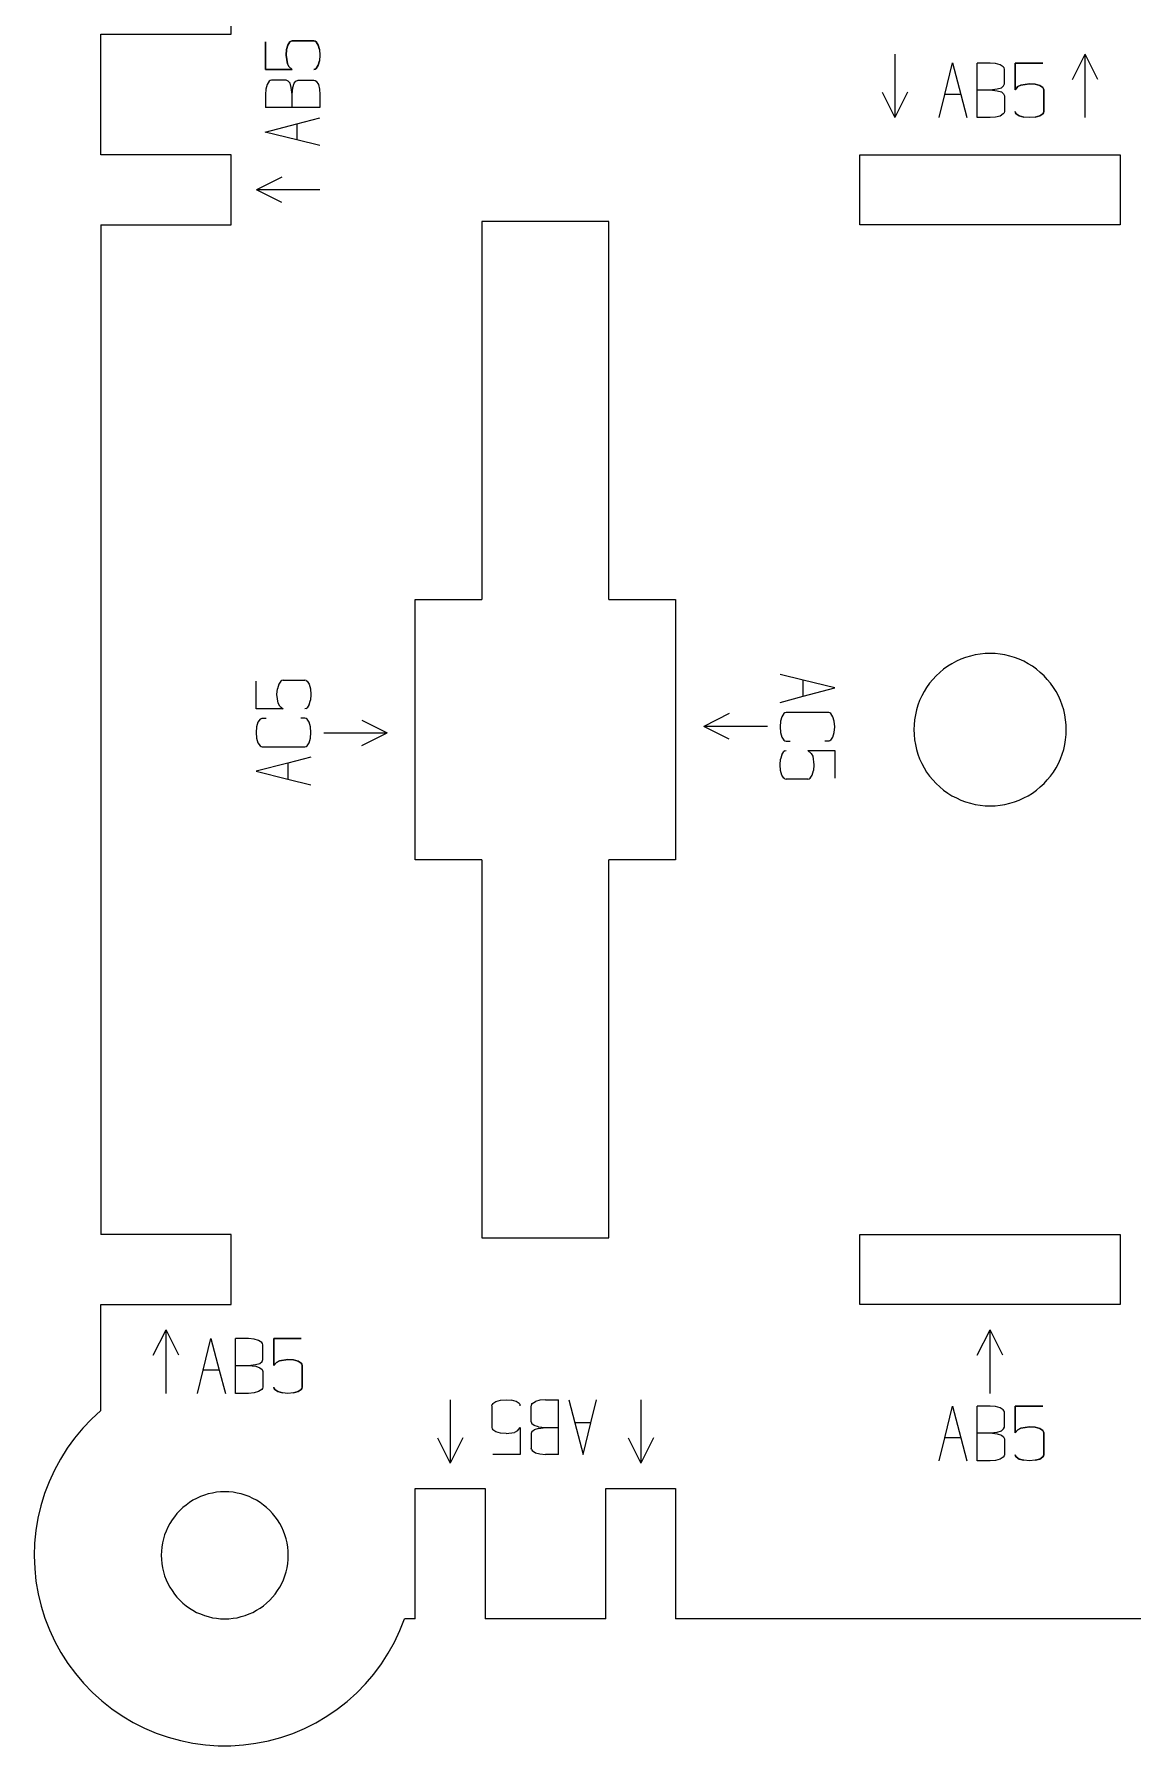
# Model space of a CAD drawing. Header units: millimetres. Extents: x -1373 to -1172, y -302 to 58.
# Drawn here: x -1347.7 to -1261.2, y -301.6 to -166.8 of the extents above; entities that cross this region are included whole.
import ezdxf

# ---------------------------------------------------------------- set-up
doc = ezdxf.new("R2010")
doc.units = ezdxf.units.MM
doc.layers.add('code', color=2, linetype='Continuous')
doc.layers.add('drawing', color=7, linetype='Continuous')

msp = doc.modelspace()

# ---------------------------------------------------------------- linework, layer by layer
at = {"layer": 'code'}
for p, q in [((-1329.46, -169.58), (-1329.46, -167.41)), ((-1329.46, -167.41), (-1329.46, -169.58)), ((-1327.79, -168.02), (-1327.83, -168.46)), ((-1327.83, -168.46), (-1327.79, -168.02)), ((-1327.69, -167.66), (-1327.79, -168.02)), ((-1327.79, -168.02), (-1327.69, -167.66)), ((-1327.53, -167.42), (-1327.69, -167.66)), ((-1327.69, -167.66), (-1327.53, -167.42)), ((-1327.44, -167.36), (-1327.53, -167.42)), ((-1327.53, -167.42), (-1327.44, -167.36)), ((-1327.35, -167.34), (-1327.44, -167.36)), ((-1327.44, -167.36), (-1327.35, -167.34)), ((-1325.64, -167.34), (-1327.35, -167.34)), ((-1327.35, -167.34), (-1325.64, -167.34)), ((-1325.54, -167.36), (-1325.64, -167.34)), ((-1325.64, -167.34), (-1325.54, -167.36)), ((-1325.45, -167.42), (-1325.54, -167.36)), ((-1325.54, -167.36), (-1325.45, -167.42)), ((-1325.3, -167.66), (-1325.45, -167.42)), ((-1325.45, -167.42), (-1325.3, -167.66)), ((-1325.19, -168.02), (-1325.3, -167.66)), ((-1325.3, -167.66), (-1325.19, -168.02)), ((-1325.19, -168.02), (-1325.16, -168.46)), ((-1279.91, -168.38), (-1279.91, -173.38)), ((-1265.91, -170.38), (-1264.91, -168.38)), ((-1264.91, -173.38), (-1264.91, -168.38)), ((-1263.91, -170.38), (-1264.91, -168.38)), ((-1327.35, -169.58), (-1329.46, -169.58)), ((-1329.46, -169.58), (-1327.35, -169.58)), ((-1327.83, -168.46), (-1327.73, -169.13)), ((-1327.73, -169.13), (-1327.83, -168.46)), ((-1327.73, -169.13), (-1327.6, -169.36)), ((-1327.6, -169.36), (-1327.73, -169.13)), ((-1327.6, -169.36), (-1327.35, -169.58)), ((-1327.35, -169.58), (-1327.6, -169.36)), ((-1325.54, -169.56), (-1325.64, -169.58)), ((-1325.64, -169.58), (-1325.54, -169.56)), ((-1325.45, -169.5), (-1325.54, -169.56)), ((-1325.54, -169.56), (-1325.45, -169.5)), ((-1325.3, -169.26), (-1325.45, -169.5)), ((-1325.45, -169.5), (-1325.3, -169.26)), ((-1325.19, -168.9), (-1325.3, -169.26)), ((-1325.3, -169.26), (-1325.19, -168.9)), ((-1325.16, -168.46), (-1325.19, -168.9)), ((-1275.97, -171.56), (-1275.36, -169.07)), ((-1275.36, -169.07), (-1274.71, -171.56)), ((-1272.41, -169.08), (-1273.42, -169.08)), ((-1273.42, -171.19), (-1273.42, -169.08)), ((-1271.98, -169.11), (-1272.41, -169.08)), ((-1271.61, -169.22), (-1271.98, -169.11)), ((-1271.37, -169.38), (-1271.61, -169.22)), ((-1271.3, -169.46), (-1271.37, -169.38)), ((-1271.28, -169.56), (-1271.3, -169.46)), ((-1271.28, -170.73), (-1271.28, -169.56)), ((-1270.43, -171.19), (-1270.43, -169.08)), ((-1270.43, -169.08), (-1268.25, -169.08)), ((-1268.25, -169.08), (-1270.43, -169.08)), ((-1270.43, -169.08), (-1270.43, -171.19)), ((-1329.32, -170.77), (-1329.43, -171.13)), ((-1329.17, -170.52), (-1329.32, -170.77)), ((-1329.08, -170.46), (-1329.17, -170.52)), ((-1328.98, -170.44), (-1329.08, -170.46)), ((-1327.82, -170.44), (-1328.98, -170.44)), ((-1327.66, -170.5), (-1327.82, -170.44)), ((-1327.52, -170.67), (-1327.66, -170.5)), ((-1327.42, -171.01), (-1327.52, -170.67)), ((-1327.35, -171.56), (-1327.42, -171.01)), ((-1327.35, -171.56), (-1327.29, -171)), ((-1327.29, -171), (-1327.18, -170.67)), ((-1327.18, -170.67), (-1327.05, -170.5)), ((-1327.05, -170.5), (-1326.89, -170.44)), ((-1326.89, -170.44), (-1325.64, -170.44)), ((-1325.64, -170.44), (-1325.54, -170.46)), ((-1325.54, -170.46), (-1325.45, -170.52)), ((-1325.45, -170.52), (-1325.29, -170.77)), ((-1325.29, -170.77), (-1325.19, -171.13)), ((-1271.86, -171.12), (-1271.51, -171.02)), ((-1271.51, -171.02), (-1271.34, -170.88)), ((-1271.34, -170.88), (-1271.28, -170.73)), ((-1270.21, -170.94), (-1270.43, -171.19)), ((-1270.43, -171.19), (-1270.21, -170.94)), ((-1269.98, -170.81), (-1270.21, -170.94)), ((-1270.21, -170.94), (-1269.98, -170.81)), ((-1269.3, -170.71), (-1269.98, -170.81)), ((-1269.98, -170.81), (-1269.3, -170.71)), ((-1268.86, -170.75), (-1269.3, -170.71)), ((-1269.3, -170.71), (-1268.86, -170.75)), ((-1268.5, -170.85), (-1268.86, -170.75)), ((-1268.86, -170.75), (-1268.5, -170.85)), ((-1268.26, -171.01), (-1268.5, -170.85)), ((-1268.5, -170.85), (-1268.26, -171.01)), ((-1268.2, -171.1), (-1268.26, -171.01)), ((-1268.26, -171.01), (-1268.2, -171.1)), ((-1268.18, -171.19), (-1268.2, -171.1)), ((-1268.2, -171.1), (-1268.18, -171.19)), ((-1329.43, -171.13), (-1329.46, -171.56)), ((-1329.46, -171.56), (-1329.46, -172.58)), ((-1327.35, -172.58), (-1327.35, -171.56)), ((-1325.19, -171.13), (-1325.16, -171.56)), ((-1325.16, -171.56), (-1325.16, -172.58)), ((-1280.91, -171.38), (-1279.91, -173.38)), ((-1278.91, -171.38), (-1279.91, -173.38)), ((-1276.42, -173.38), (-1275.97, -171.56)), ((-1274.71, -171.56), (-1275.97, -171.56)), ((-1274.71, -171.56), (-1274.24, -173.38)), ((-1273.42, -173.38), (-1273.42, -171.19)), ((-1273.42, -171.19), (-1272.41, -171.19)), ((-1272.41, -171.19), (-1271.86, -171.12)), ((-1272.41, -171.19), (-1271.85, -171.26)), ((-1271.85, -171.26), (-1271.51, -171.36)), ((-1271.51, -171.36), (-1271.34, -171.5)), ((-1271.34, -171.5), (-1271.28, -171.65)), ((-1271.28, -171.65), (-1271.28, -172.9)), ((-1268.18, -172.9), (-1268.18, -171.19)), ((-1268.18, -171.19), (-1268.18, -172.9)), ((-1327.35, -172.58), (-1329.46, -172.58)), ((-1325.16, -172.58), (-1327.35, -172.58)), ((-1326.98, -173.87), (-1325.16, -173.39)), ((-1272.41, -173.38), (-1273.42, -173.38)), ((-1271.97, -173.35), (-1272.41, -173.38)), ((-1271.61, -173.25), (-1271.97, -173.35)), ((-1271.37, -173.09), (-1271.61, -173.25)), ((-1271.3, -173), (-1271.37, -173.09)), ((-1271.28, -172.9), (-1271.3, -173)), ((-1270.41, -173), (-1270.43, -172.9)), ((-1270.43, -172.9), (-1270.41, -173)), ((-1270.35, -173.09), (-1270.41, -173)), ((-1270.41, -173), (-1270.35, -173.09)), ((-1270.11, -173.24), (-1270.35, -173.09)), ((-1270.35, -173.09), (-1270.11, -173.24)), ((-1269.74, -173.35), (-1270.11, -173.24)), ((-1270.11, -173.24), (-1269.74, -173.35)), ((-1269.3, -173.38), (-1269.74, -173.35)), ((-1268.86, -173.35), (-1269.3, -173.38)), ((-1268.86, -173.35), (-1268.5, -173.24)), ((-1268.5, -173.24), (-1268.86, -173.35)), ((-1268.5, -173.24), (-1268.26, -173.09)), ((-1268.26, -173.09), (-1268.5, -173.24)), ((-1268.26, -173.09), (-1268.2, -173)), ((-1268.2, -173), (-1268.26, -173.09)), ((-1268.2, -173), (-1268.18, -172.9)), ((-1268.18, -172.9), (-1268.2, -173)), ((-1329.47, -174.52), (-1326.98, -173.87)), ((-1326.98, -175.13), (-1329.47, -174.52)), ((-1326.98, -173.87), (-1326.98, -175.13)), ((-1325.16, -175.58), (-1326.98, -175.13)), ((-1328.16, -178.06), (-1330.16, -179.06)), ((-1325.16, -179.06), (-1330.16, -179.06)), ((-1328.16, -180.06), (-1330.16, -179.06)), ((-1330.18, -219.92), (-1330.18, -217.74)), ((-1328.41, -217.99), (-1328.51, -218.35)), ((-1328.25, -217.75), (-1328.41, -217.99)), ((-1328.16, -217.69), (-1328.25, -217.75)), ((-1328.06, -217.67), (-1328.16, -217.69)), ((-1328.06, -217.67), (-1326.35, -217.67)), ((-1326.26, -217.69), (-1326.35, -217.67)), ((-1326.26, -217.69), (-1326.17, -217.75)), ((-1326.17, -217.75), (-1326.01, -217.99)), ((-1326.01, -217.99), (-1325.91, -218.35)), ((-1287.12, -217.67), (-1288.94, -217.22)), ((-1284.63, -218.28), (-1287.12, -217.67)), ((-1287.12, -218.93), (-1287.12, -217.67)), ((-1287.12, -218.93), (-1284.63, -218.28)), ((-1328.55, -218.79), (-1328.51, -218.35)), ((-1328.45, -219.47), (-1328.55, -218.79)), ((-1328.32, -219.7), (-1328.45, -219.47)), ((-1326.01, -219.59), (-1326.17, -219.84)), ((-1326.01, -219.59), (-1325.91, -219.23)), ((-1325.91, -218.35), (-1325.87, -218.79)), ((-1325.87, -218.79), (-1325.91, -219.23)), ((-1288.94, -219.41), (-1287.12, -218.93)), ((-1328.06, -219.92), (-1330.18, -219.92)), ((-1329.88, -220.74), (-1330.04, -220.98)), ((-1329.88, -220.74), (-1329.79, -220.68)), ((-1329.79, -220.68), (-1329.7, -220.66)), ((-1329.7, -220.66), (-1329.39, -220.66)), ((-1328.32, -219.7), (-1328.06, -219.92)), ((-1326.35, -220.66), (-1326.66, -220.66)), ((-1326.26, -219.9), (-1326.35, -219.92)), ((-1326.26, -220.68), (-1326.35, -220.66)), ((-1326.26, -219.9), (-1326.17, -219.84)), ((-1326.17, -220.74), (-1326.26, -220.68)), ((-1326.01, -220.98), (-1326.17, -220.74)), ((-1321.87, -220.82), (-1319.87, -221.82)), ((-1292.94, -220.3), (-1294.94, -221.3)), ((-1288.91, -220.9), (-1288.94, -221.34)), ((-1288.8, -220.54), (-1288.91, -220.9)), ((-1288.65, -220.3), (-1288.8, -220.54)), ((-1288.56, -220.24), (-1288.65, -220.3)), ((-1288.46, -220.22), (-1288.56, -220.24)), ((-1285.11, -220.22), (-1288.46, -220.22)), ((-1285.02, -220.24), (-1285.11, -220.22)), ((-1284.93, -220.3), (-1285.02, -220.24)), ((-1284.78, -220.54), (-1284.93, -220.3)), ((-1284.67, -220.9), (-1284.78, -220.54)), ((-1284.63, -221.34), (-1284.67, -220.9)), ((-1330.15, -221.35), (-1330.18, -221.78)), ((-1330.18, -221.78), (-1330.15, -222.22)), ((-1330.04, -220.98), (-1330.15, -221.35)), ((-1330.15, -222.22), (-1330.04, -222.59)), ((-1325.91, -221.34), (-1326.01, -220.98)), ((-1326.01, -222.59), (-1325.91, -222.23)), ((-1325.87, -221.78), (-1325.91, -221.34)), ((-1325.91, -222.23), (-1325.87, -221.78)), ((-1324.87, -221.82), (-1319.87, -221.82)), ((-1321.87, -222.82), (-1319.87, -221.82)), ((-1289.94, -221.3), (-1294.94, -221.3)), ((-1292.94, -222.3), (-1294.94, -221.3)), ((-1288.94, -221.34), (-1288.91, -221.78)), ((-1288.91, -221.78), (-1288.8, -222.14)), ((-1288.8, -222.14), (-1288.65, -222.38)), ((-1284.93, -222.38), (-1284.78, -222.14)), ((-1284.78, -222.14), (-1284.67, -221.78)), ((-1284.67, -221.78), (-1284.63, -221.34)), ((-1330.04, -222.59), (-1329.88, -222.83)), ((-1329.88, -222.83), (-1329.8, -222.89)), ((-1329.8, -222.89), (-1329.7, -222.91)), ((-1329.7, -222.91), (-1326.35, -222.91)), ((-1326.35, -222.91), (-1326.26, -222.89)), ((-1326.26, -222.89), (-1326.17, -222.83)), ((-1326.17, -222.83), (-1326.01, -222.59)), ((-1288.8, -223.53), (-1288.91, -223.89)), ((-1288.8, -223.53), (-1288.65, -223.29)), ((-1288.65, -222.38), (-1288.56, -222.44)), ((-1288.56, -223.23), (-1288.65, -223.29)), ((-1288.56, -222.44), (-1288.46, -222.47)), ((-1288.56, -223.23), (-1288.46, -223.21)), ((-1288.46, -222.47), (-1288.15, -222.47)), ((-1286.49, -223.43), (-1286.75, -223.21)), ((-1286.75, -223.21), (-1284.63, -223.21)), ((-1286.49, -223.43), (-1286.37, -223.66)), ((-1286.37, -223.66), (-1286.27, -224.33)), ((-1285.11, -222.47), (-1285.42, -222.47)), ((-1285.02, -222.44), (-1285.11, -222.47)), ((-1284.93, -222.38), (-1285.02, -222.44)), ((-1284.63, -223.21), (-1284.63, -225.38)), ((-1327.69, -224.19), (-1330.19, -224.84)), ((-1330.19, -224.84), (-1327.69, -225.45)), ((-1325.87, -223.72), (-1327.69, -224.19)), ((-1327.69, -224.19), (-1327.69, -225.45)), ((-1288.94, -224.33), (-1288.91, -223.89)), ((-1288.91, -224.77), (-1288.94, -224.33)), ((-1288.8, -225.13), (-1288.91, -224.77)), ((-1286.41, -225.13), (-1286.3, -224.77)), ((-1286.27, -224.33), (-1286.3, -224.77)), ((-1327.69, -225.45), (-1325.87, -225.9)), ((-1288.65, -225.38), (-1288.8, -225.13)), ((-1288.56, -225.44), (-1288.65, -225.38)), ((-1288.56, -225.44), (-1288.46, -225.46)), ((-1286.75, -225.46), (-1288.46, -225.46)), ((-1286.75, -225.46), (-1286.65, -225.44)), ((-1286.65, -225.44), (-1286.56, -225.38)), ((-1286.56, -225.38), (-1286.41, -225.13)), ((-1338.28, -270.81), (-1337.28, -268.81)), ((-1337.28, -273.81), (-1337.28, -268.81)), ((-1336.28, -270.81), (-1337.28, -268.81)), ((-1273.41, -270.81), (-1272.41, -268.81)), ((-1272.41, -273.81), (-1272.41, -268.81)), ((-1271.41, -270.81), (-1272.41, -268.81)), ((-1334.35, -271.99), (-1333.74, -269.5)), ((-1333.74, -269.5), (-1333.09, -271.99)), ((-1330.78, -269.5), (-1331.8, -269.5)), ((-1331.8, -271.61), (-1331.8, -269.5)), ((-1330.35, -269.54), (-1330.78, -269.5)), ((-1329.99, -269.65), (-1330.35, -269.54)), ((-1329.74, -269.8), (-1329.99, -269.65)), ((-1329.68, -269.89), (-1329.74, -269.8)), ((-1329.66, -269.98), (-1329.68, -269.89)), ((-1329.66, -271.15), (-1329.66, -269.98)), ((-1328.8, -271.62), (-1328.8, -269.5)), ((-1328.8, -269.5), (-1326.63, -269.5)), ((-1326.63, -269.5), (-1328.8, -269.5)), ((-1328.8, -269.5), (-1328.8, -271.62)), ((-1334.8, -273.81), (-1334.35, -271.99)), ((-1333.09, -271.99), (-1334.35, -271.99)), ((-1333.09, -271.99), (-1332.61, -273.81)), ((-1331.8, -273.81), (-1331.8, -271.61)), ((-1331.8, -271.61), (-1330.78, -271.61)), ((-1330.78, -271.61), (-1330.23, -271.55)), ((-1330.78, -271.61), (-1330.22, -271.68)), ((-1330.23, -271.55), (-1329.89, -271.45)), ((-1330.22, -271.68), (-1329.89, -271.79)), ((-1329.89, -271.45), (-1329.72, -271.31)), ((-1329.89, -271.79), (-1329.72, -271.92)), ((-1329.72, -271.31), (-1329.66, -271.15)), ((-1329.72, -271.92), (-1329.66, -272.08)), ((-1329.66, -272.08), (-1329.66, -273.33)), ((-1328.58, -271.37), (-1328.8, -271.62)), ((-1328.8, -271.62), (-1328.58, -271.37)), ((-1328.35, -271.24), (-1328.58, -271.37)), ((-1328.58, -271.37), (-1328.35, -271.24)), ((-1327.68, -271.14), (-1328.35, -271.24)), ((-1328.35, -271.24), (-1327.68, -271.14)), ((-1327.24, -271.17), (-1327.68, -271.14)), ((-1327.68, -271.14), (-1327.24, -271.17)), ((-1326.88, -271.28), (-1327.24, -271.17)), ((-1327.24, -271.17), (-1326.88, -271.28)), ((-1326.64, -271.44), (-1326.88, -271.28)), ((-1326.88, -271.28), (-1326.64, -271.44)), ((-1326.58, -271.52), (-1326.64, -271.44)), ((-1326.64, -271.44), (-1326.58, -271.52)), ((-1326.56, -271.62), (-1326.58, -271.52)), ((-1326.58, -271.52), (-1326.56, -271.62)), ((-1326.56, -273.33), (-1326.56, -271.62)), ((-1326.56, -271.62), (-1326.56, -273.33)), ((-1329.74, -273.52), (-1329.99, -273.67)), ((-1329.68, -273.43), (-1329.74, -273.52)), ((-1329.66, -273.33), (-1329.68, -273.43)), ((-1328.78, -273.43), (-1328.8, -273.33)), ((-1328.8, -273.33), (-1328.78, -273.43)), ((-1328.72, -273.52), (-1328.78, -273.43)), ((-1328.78, -273.43), (-1328.72, -273.52)), ((-1328.48, -273.67), (-1328.72, -273.52)), ((-1328.72, -273.52), (-1328.48, -273.67)), ((-1326.88, -273.67), (-1326.64, -273.52)), ((-1326.64, -273.52), (-1326.88, -273.67)), ((-1326.64, -273.52), (-1326.58, -273.43)), ((-1326.58, -273.43), (-1326.64, -273.52)), ((-1326.58, -273.43), (-1326.56, -273.33)), ((-1326.56, -273.33), (-1326.58, -273.43)), ((-1330.78, -273.81), (-1331.8, -273.81)), ((-1330.35, -273.78), (-1330.78, -273.81)), ((-1329.99, -273.67), (-1330.35, -273.78)), ((-1328.12, -273.78), (-1328.48, -273.67)), ((-1328.48, -273.67), (-1328.12, -273.78)), ((-1327.68, -273.81), (-1328.12, -273.78)), ((-1327.24, -273.78), (-1327.68, -273.81)), ((-1327.24, -273.78), (-1326.88, -273.67)), ((-1326.88, -273.67), (-1327.24, -273.78)), ((-1314.91, -274.31), (-1314.91, -279.31)), ((-1311.63, -274.79), (-1311.61, -274.7)), ((-1311.63, -274.79), (-1311.63, -276.5)), ((-1311.55, -274.61), (-1311.61, -274.7)), ((-1311.55, -274.61), (-1311.31, -274.45)), ((-1311.31, -274.45), (-1310.95, -274.35)), ((-1310.95, -274.35), (-1310.51, -274.31)), ((-1310.51, -274.31), (-1310.07, -274.35)), ((-1309.71, -274.45), (-1310.07, -274.35)), ((-1309.47, -274.61), (-1309.71, -274.45)), ((-1309.47, -274.61), (-1309.41, -274.7)), ((-1309.39, -274.79), (-1309.41, -274.7)), ((-1308.51, -274.69), (-1308.53, -274.79)), ((-1308.53, -276.05), (-1308.53, -274.79)), ((-1308.51, -274.69), (-1308.45, -274.6)), ((-1308.45, -274.6), (-1308.2, -274.45)), ((-1307.84, -274.35), (-1308.2, -274.45)), ((-1307.41, -274.31), (-1307.84, -274.35)), ((-1307.41, -274.31), (-1306.39, -274.31)), ((-1306.39, -276.51), (-1306.39, -274.31)), ((-1305.58, -274.31), (-1305.1, -276.13)), ((-1303.84, -276.13), (-1303.39, -274.31)), ((-1299.91, -274.31), (-1299.91, -279.31)), ((-1275.97, -277.3), (-1275.36, -274.81)), ((-1275.36, -274.81), (-1274.71, -277.3)), ((-1272.41, -274.81), (-1273.42, -274.81)), ((-1273.42, -276.92), (-1273.42, -274.81)), ((-1271.98, -274.85), (-1272.41, -274.81)), ((-1271.61, -274.96), (-1271.98, -274.85)), ((-1270.43, -276.93), (-1270.43, -274.81)), ((-1270.43, -274.81), (-1268.25, -274.81)), ((-1268.25, -274.81), (-1270.43, -274.81)), ((-1270.43, -274.81), (-1270.43, -276.93)), ((-1308.53, -276.05), (-1308.47, -276.2)), ((-1308.3, -276.33), (-1308.47, -276.2)), ((-1303.84, -276.13), (-1305.1, -276.13)), ((-1305.1, -276.13), (-1304.45, -278.63)), ((-1304.45, -278.63), (-1303.84, -276.13)), ((-1271.37, -275.11), (-1271.61, -274.96)), ((-1271.3, -275.2), (-1271.37, -275.11)), ((-1271.28, -275.29), (-1271.3, -275.2)), ((-1271.28, -276.46), (-1271.28, -275.29)), ((-1315.91, -277.31), (-1314.91, -279.31)), ((-1313.91, -277.31), (-1314.91, -279.31)), ((-1311.63, -276.5), (-1311.61, -276.6)), ((-1311.61, -276.6), (-1311.55, -276.69)), ((-1311.31, -276.84), (-1311.55, -276.69)), ((-1310.95, -276.95), (-1311.31, -276.84)), ((-1310.51, -276.98), (-1310.95, -276.95)), ((-1310.51, -276.98), (-1309.84, -276.88)), ((-1309.6, -276.76), (-1309.84, -276.88)), ((-1309.6, -276.76), (-1309.39, -276.5)), ((-1309.39, -276.5), (-1309.39, -278.62)), ((-1308.47, -276.82), (-1308.53, -276.97)), ((-1308.53, -276.97), (-1308.53, -278.14)), ((-1308.47, -276.82), (-1308.3, -276.68)), ((-1307.96, -276.44), (-1308.3, -276.33)), ((-1307.96, -276.57), (-1308.3, -276.68)), ((-1307.96, -276.44), (-1307.41, -276.51)), ((-1307.96, -276.57), (-1307.41, -276.51)), ((-1307.41, -276.51), (-1306.39, -276.51)), ((-1306.39, -278.62), (-1306.39, -276.51)), ((-1300.91, -277.31), (-1299.91, -279.31)), ((-1298.91, -277.31), (-1299.91, -279.31)), ((-1276.42, -279.12), (-1275.97, -277.3)), ((-1274.71, -277.3), (-1275.97, -277.3)), ((-1274.71, -277.3), (-1274.24, -279.12)), ((-1273.42, -279.12), (-1273.42, -276.92)), ((-1273.42, -276.92), (-1272.41, -276.92)), ((-1272.41, -276.92), (-1271.86, -276.86)), ((-1272.41, -276.92), (-1271.85, -276.99)), ((-1271.86, -276.86), (-1271.51, -276.75)), ((-1271.85, -276.99), (-1271.51, -277.1)), ((-1271.51, -276.75), (-1271.34, -276.61)), ((-1271.51, -277.1), (-1271.34, -277.23)), ((-1271.34, -276.61), (-1271.28, -276.46)), ((-1271.34, -277.23), (-1271.28, -277.38)), ((-1271.28, -277.38), (-1271.28, -278.64)), ((-1270.21, -276.67), (-1270.43, -276.93)), ((-1270.43, -276.93), (-1270.21, -276.67)), ((-1269.98, -276.55), (-1270.21, -276.67)), ((-1270.21, -276.67), (-1269.98, -276.55)), ((-1269.3, -276.45), (-1269.98, -276.55)), ((-1269.98, -276.55), (-1269.3, -276.45)), ((-1268.86, -276.48), (-1269.3, -276.45)), ((-1269.3, -276.45), (-1268.86, -276.48)), ((-1268.5, -276.59), (-1268.86, -276.48)), ((-1268.86, -276.48), (-1268.5, -276.59)), ((-1268.26, -276.74), (-1268.5, -276.59)), ((-1268.5, -276.59), (-1268.26, -276.74)), ((-1268.2, -276.83), (-1268.26, -276.74)), ((-1268.26, -276.74), (-1268.2, -276.83)), ((-1268.18, -276.93), (-1268.2, -276.83)), ((-1268.2, -276.83), (-1268.18, -276.93)), ((-1268.18, -278.64), (-1268.18, -276.93)), ((-1268.18, -276.93), (-1268.18, -278.64)), ((-1309.39, -278.62), (-1311.56, -278.62)), ((-1308.51, -278.23), (-1308.53, -278.14)), ((-1308.51, -278.23), (-1308.45, -278.32)), ((-1308.45, -278.32), (-1308.2, -278.48)), ((-1308.2, -278.48), (-1307.84, -278.58)), ((-1307.84, -278.58), (-1307.41, -278.62)), ((-1306.39, -278.62), (-1307.41, -278.62)), ((-1271.37, -278.83), (-1271.61, -278.98)), ((-1271.3, -278.74), (-1271.37, -278.83)), ((-1271.28, -278.64), (-1271.3, -278.74)), ((-1270.41, -278.74), (-1270.43, -278.64)), ((-1270.43, -278.64), (-1270.41, -278.74)), ((-1270.35, -278.82), (-1270.41, -278.74)), ((-1270.41, -278.74), (-1270.35, -278.82)), ((-1270.11, -278.98), (-1270.35, -278.82)), ((-1270.35, -278.82), (-1270.11, -278.98)), ((-1268.5, -278.98), (-1268.26, -278.82)), ((-1268.26, -278.82), (-1268.5, -278.98)), ((-1268.26, -278.82), (-1268.2, -278.74)), ((-1268.2, -278.74), (-1268.26, -278.82)), ((-1268.2, -278.74), (-1268.18, -278.64)), ((-1268.18, -278.64), (-1268.2, -278.74)), ((-1272.41, -279.12), (-1273.42, -279.12)), ((-1271.97, -279.09), (-1272.41, -279.12)), ((-1271.61, -278.98), (-1271.97, -279.09)), ((-1269.74, -279.08), (-1270.11, -278.98)), ((-1270.11, -278.98), (-1269.74, -279.08)), ((-1269.3, -279.12), (-1269.74, -279.08)), ((-1268.86, -279.08), (-1269.3, -279.12)), ((-1268.86, -279.08), (-1268.5, -278.98)), ((-1268.5, -278.98), (-1268.86, -279.08))]:
    msp.add_line(p, q, dxfattribs=at)
at = {"layer": 'drawing'}
for p, q in [((-1332.16, -166.81), (-1332.16, -161.31)), ((-1342.41, -166.81), (-1332.16, -166.81)), ((-1342.41, -176.31), (-1342.41, -166.81)), ((-1332.16, -176.31), (-1342.41, -176.31)), ((-1332.16, -181.81), (-1332.16, -176.31)), ((-1282.66, -181.81), (-1282.66, -176.31)), ((-1282.66, -176.31), (-1262.16, -176.31)), ((-1262.16, -176.31), (-1262.16, -181.81)), ((-1342.41, -181.81), (-1332.16, -181.81)), ((-1342.41, -181.81), (-1342.41, -261.31)), ((-1312.41, -181.56), (-1312.41, -211.31)), ((-1302.41, -181.56), (-1312.41, -181.56)), ((-1302.41, -211.31), (-1302.41, -181.56)), ((-1262.16, -181.81), (-1282.66, -181.81)), ((-1317.66, -231.81), (-1317.66, -211.31)), ((-1317.66, -211.31), (-1312.41, -211.31)), ((-1302.41, -211.31), (-1297.16, -211.31)), ((-1297.16, -211.31), (-1297.16, -231.81)), ((-1272.8, -215.57), (-1273.19, -215.61)), ((-1272.41, -215.56), (-1272.8, -215.57)), ((-1272.01, -215.57), (-1272.41, -215.56)), ((-1271.62, -215.61), (-1272.01, -215.57)), ((-1276.06, -216.8), (-1276.36, -217.05)), ((-1275.74, -216.57), (-1276.06, -216.8)), ((-1275.41, -216.37), (-1275.74, -216.57)), ((-1275.06, -216.18), (-1275.41, -216.37)), ((-1274.7, -216.02), (-1275.06, -216.18)), ((-1274.34, -215.88), (-1274.7, -216.02)), ((-1273.96, -215.77), (-1274.34, -215.88)), ((-1273.58, -215.68), (-1273.96, -215.77)), ((-1273.19, -215.61), (-1273.58, -215.68)), ((-1271.24, -215.68), (-1271.62, -215.61)), ((-1270.85, -215.77), (-1271.24, -215.68)), ((-1270.48, -215.88), (-1270.85, -215.77)), ((-1270.11, -216.02), (-1270.48, -215.88)), ((-1269.75, -216.18), (-1270.11, -216.02)), ((-1269.41, -216.37), (-1269.75, -216.18)), ((-1269.07, -216.57), (-1269.41, -216.37)), ((-1268.75, -216.8), (-1269.07, -216.57)), ((-1268.45, -217.05), (-1268.75, -216.8)), ((-1277.4, -218.23), (-1277.6, -218.56)), ((-1277.17, -217.91), (-1277.4, -218.23)), ((-1276.92, -217.61), (-1277.17, -217.91)), ((-1276.65, -217.32), (-1276.92, -217.61)), ((-1276.36, -217.05), (-1276.65, -217.32)), ((-1268.16, -217.32), (-1268.45, -217.05)), ((-1267.9, -217.61), (-1268.16, -217.32)), ((-1267.65, -217.91), (-1267.9, -217.61)), ((-1267.42, -218.23), (-1267.65, -217.91)), ((-1267.21, -218.56), (-1267.42, -218.23)), ((-1277.95, -219.27), (-1278.09, -219.63)), ((-1277.79, -218.91), (-1277.95, -219.27)), ((-1277.6, -218.56), (-1277.79, -218.91)), ((-1267.03, -218.91), (-1267.21, -218.56)), ((-1266.86, -219.27), (-1267.03, -218.91)), ((-1266.73, -219.63), (-1266.86, -219.27)), ((-1278.36, -220.78), (-1278.39, -221.17)), ((-1278.29, -220.39), (-1278.36, -220.78)), ((-1278.2, -220.01), (-1278.29, -220.39)), ((-1278.09, -219.63), (-1278.2, -220.01)), ((-1266.61, -220.01), (-1266.73, -219.63)), ((-1266.52, -220.39), (-1266.61, -220.01)), ((-1266.46, -220.78), (-1266.52, -220.39)), ((-1266.42, -221.17), (-1266.46, -220.78)), ((-1278.39, -221.17), (-1278.41, -221.56)), ((-1278.41, -221.56), (-1278.39, -221.95)), ((-1278.39, -221.95), (-1278.36, -222.35)), ((-1266.46, -222.35), (-1266.42, -221.95)), ((-1266.41, -221.56), (-1266.42, -221.17)), ((-1266.42, -221.95), (-1266.41, -221.56)), ((-1278.36, -222.35), (-1278.29, -222.73)), ((-1278.29, -222.73), (-1278.2, -223.11)), ((-1278.2, -223.11), (-1278.09, -223.49)), ((-1278.09, -223.49), (-1277.95, -223.86)), ((-1266.86, -223.86), (-1266.73, -223.49)), ((-1266.73, -223.49), (-1266.61, -223.11)), ((-1266.61, -223.11), (-1266.52, -222.73)), ((-1266.52, -222.73), (-1266.46, -222.35)), ((-1277.95, -223.86), (-1277.79, -224.22)), ((-1277.79, -224.22), (-1277.6, -224.56)), ((-1277.6, -224.56), (-1277.4, -224.9)), ((-1277.4, -224.9), (-1277.17, -225.21)), ((-1267.65, -225.21), (-1267.42, -224.9)), ((-1267.42, -224.9), (-1267.21, -224.56)), ((-1267.21, -224.56), (-1267.03, -224.22)), ((-1267.03, -224.22), (-1266.86, -223.86)), ((-1277.17, -225.21), (-1276.92, -225.52)), ((-1276.92, -225.52), (-1276.65, -225.8)), ((-1276.65, -225.8), (-1276.36, -226.07)), ((-1276.36, -226.07), (-1276.06, -226.32)), ((-1276.06, -226.32), (-1275.74, -226.55)), ((-1269.07, -226.55), (-1268.75, -226.32)), ((-1268.75, -226.32), (-1268.45, -226.07)), ((-1268.45, -226.07), (-1268.16, -225.8)), ((-1268.16, -225.8), (-1267.9, -225.52)), ((-1267.9, -225.52), (-1267.65, -225.21)), ((-1275.74, -226.55), (-1275.41, -226.76)), ((-1275.41, -226.76), (-1275.06, -226.94)), ((-1275.06, -226.94), (-1274.7, -227.11)), ((-1274.7, -227.11), (-1274.34, -227.24)), ((-1274.34, -227.24), (-1273.96, -227.36)), ((-1273.96, -227.36), (-1273.58, -227.45)), ((-1273.58, -227.45), (-1273.19, -227.51)), ((-1273.19, -227.51), (-1272.8, -227.55)), ((-1272.8, -227.55), (-1272.41, -227.56)), ((-1272.41, -227.56), (-1272.01, -227.55)), ((-1272.01, -227.55), (-1271.62, -227.51)), ((-1271.62, -227.51), (-1271.24, -227.45)), ((-1271.24, -227.45), (-1270.85, -227.36)), ((-1270.85, -227.36), (-1270.48, -227.24)), ((-1270.48, -227.24), (-1270.11, -227.11)), ((-1270.11, -227.11), (-1269.75, -226.94)), ((-1269.75, -226.94), (-1269.41, -226.76)), ((-1269.41, -226.76), (-1269.07, -226.55)), ((-1312.41, -231.81), (-1317.66, -231.81)), ((-1312.41, -231.81), (-1312.41, -261.56)), ((-1297.16, -231.81), (-1302.41, -231.81)), ((-1302.41, -261.56), (-1302.41, -231.81)), ((-1332.16, -261.31), (-1342.41, -261.31)), ((-1332.16, -266.81), (-1332.16, -261.31)), ((-1282.66, -261.31), (-1262.16, -261.31)), ((-1282.66, -266.81), (-1282.66, -261.31)), ((-1262.16, -261.31), (-1262.16, -266.81)), ((-1312.41, -261.56), (-1302.41, -261.56)), ((-1342.41, -266.81), (-1332.16, -266.81)), ((-1342.41, -275.16), (-1342.41, -266.81)), ((-1262.16, -266.81), (-1282.66, -266.81)), ((-1343.14, -275.84), (-1343.84, -276.56)), ((-1342.41, -275.16), (-1343.14, -275.84)), ((-1344.48, -277.33), (-1345.07, -278.13)), ((-1343.84, -276.56), (-1344.48, -277.33)), ((-1345.07, -278.13), (-1345.6, -278.98)), ((-1346.07, -279.86), (-1346.49, -280.77)), ((-1345.6, -278.98), (-1346.07, -279.86)), ((-1346.49, -280.77), (-1346.85, -281.7)), ((-1333.31, -281.6), (-1333.63, -281.66)), ((-1332.98, -281.57), (-1333.31, -281.6)), ((-1332.66, -281.56), (-1332.98, -281.57)), ((-1332.33, -281.57), (-1332.66, -281.56)), ((-1332, -281.6), (-1332.33, -281.57)), ((-1331.68, -281.66), (-1332, -281.6)), ((-1317.66, -291.56), (-1317.66, -281.31)), ((-1317.66, -281.31), (-1312.16, -281.31)), ((-1312.16, -281.31), (-1312.16, -291.56)), ((-1302.66, -291.56), (-1302.66, -281.31)), ((-1302.66, -281.31), (-1297.16, -281.31)), ((-1297.16, -281.31), (-1297.16, -291.56)), ((-1347.14, -282.66), (-1347.37, -283.63)), ((-1346.85, -281.7), (-1347.14, -282.66)), ((-1335.95, -282.8), (-1336.19, -283.03)), ((-1335.7, -282.6), (-1335.95, -282.8)), ((-1335.43, -282.4), (-1335.7, -282.6)), ((-1335.16, -282.23), (-1335.43, -282.4)), ((-1334.87, -282.08), (-1335.16, -282.23)), ((-1334.57, -281.94), (-1334.87, -282.08)), ((-1334.26, -281.83), (-1334.57, -281.94)), ((-1333.95, -281.73), (-1334.26, -281.83)), ((-1333.63, -281.66), (-1333.95, -281.73)), ((-1331.36, -281.73), (-1331.68, -281.66)), ((-1331.05, -281.83), (-1331.36, -281.73)), ((-1330.74, -281.94), (-1331.05, -281.83)), ((-1330.45, -282.08), (-1330.74, -281.94)), ((-1330.16, -282.23), (-1330.45, -282.08)), ((-1329.88, -282.4), (-1330.16, -282.23)), ((-1329.61, -282.6), (-1329.88, -282.4)), ((-1329.36, -282.8), (-1329.61, -282.6)), ((-1329.12, -283.03), (-1329.36, -282.8)), ((-1347.37, -283.63), (-1347.53, -284.61)), ((-1336.99, -284.06), (-1337.14, -284.35)), ((-1336.81, -283.78), (-1336.99, -284.06)), ((-1336.62, -283.52), (-1336.81, -283.78)), ((-1336.42, -283.27), (-1336.62, -283.52)), ((-1336.19, -283.03), (-1336.42, -283.27)), ((-1328.9, -283.27), (-1329.12, -283.03)), ((-1328.69, -283.52), (-1328.9, -283.27)), ((-1328.5, -283.78), (-1328.69, -283.52)), ((-1328.33, -284.06), (-1328.5, -283.78)), ((-1328.17, -284.35), (-1328.33, -284.06)), ((-1347.63, -285.61), (-1347.66, -286.61)), ((-1347.53, -284.61), (-1347.63, -285.61)), ((-1337.56, -285.59), (-1337.61, -285.91)), ((-1337.49, -285.27), (-1337.56, -285.59)), ((-1337.39, -284.95), (-1337.49, -285.27)), ((-1337.28, -284.65), (-1337.39, -284.95)), ((-1337.14, -284.35), (-1337.28, -284.65)), ((-1328.04, -284.65), (-1328.17, -284.35)), ((-1327.92, -284.95), (-1328.04, -284.65)), ((-1327.83, -285.27), (-1327.92, -284.95)), ((-1327.75, -285.59), (-1327.83, -285.27)), ((-1327.7, -285.91), (-1327.75, -285.59)), ((-1347.66, -286.61), (-1347.62, -287.61)), ((-1337.65, -286.24), (-1337.66, -286.56)), ((-1337.66, -286.56), (-1337.65, -286.89)), ((-1337.61, -285.91), (-1337.65, -286.24)), ((-1337.65, -286.89), (-1337.61, -287.21)), ((-1327.67, -286.24), (-1327.7, -285.91)), ((-1327.7, -287.21), (-1327.67, -286.89)), ((-1327.66, -286.56), (-1327.67, -286.24)), ((-1327.67, -286.89), (-1327.66, -286.56)), ((-1347.62, -287.61), (-1347.52, -288.6)), ((-1337.61, -287.21), (-1337.56, -287.54)), ((-1337.56, -287.54), (-1337.49, -287.86)), ((-1337.49, -287.86), (-1337.39, -288.17)), ((-1337.39, -288.17), (-1337.28, -288.48)), ((-1328.04, -288.48), (-1327.92, -288.17)), ((-1327.92, -288.17), (-1327.83, -287.86)), ((-1327.83, -287.86), (-1327.75, -287.54)), ((-1327.75, -287.54), (-1327.7, -287.21)), ((-1347.52, -288.6), (-1347.35, -289.59)), ((-1347.35, -289.59), (-1347.11, -290.56)), ((-1337.28, -288.48), (-1337.14, -288.77)), ((-1337.14, -288.77), (-1336.99, -289.06)), ((-1336.99, -289.06), (-1336.81, -289.34)), ((-1336.81, -289.34), (-1336.62, -289.61)), ((-1336.62, -289.61), (-1336.42, -289.86)), ((-1328.9, -289.86), (-1328.69, -289.61)), ((-1328.69, -289.61), (-1328.5, -289.34)), ((-1328.5, -289.34), (-1328.33, -289.06)), ((-1328.33, -289.06), (-1328.17, -288.77)), ((-1328.17, -288.77), (-1328.04, -288.48)), ((-1347.11, -290.56), (-1346.82, -291.51)), ((-1336.42, -289.86), (-1336.19, -290.1)), ((-1336.19, -290.1), (-1335.95, -290.32)), ((-1335.95, -290.32), (-1335.7, -290.53)), ((-1335.7, -290.53), (-1335.43, -290.72)), ((-1335.43, -290.72), (-1335.16, -290.89)), ((-1335.16, -290.89), (-1334.87, -291.05)), ((-1330.45, -291.05), (-1330.16, -290.89)), ((-1330.16, -290.89), (-1329.88, -290.72)), ((-1329.88, -290.72), (-1329.61, -290.53)), ((-1329.61, -290.53), (-1329.36, -290.32)), ((-1329.36, -290.32), (-1329.12, -290.1)), ((-1329.12, -290.1), (-1328.9, -289.86)), ((-1346.82, -291.51), (-1346.46, -292.44)), ((-1334.87, -291.05), (-1334.57, -291.18)), ((-1334.57, -291.18), (-1334.26, -291.3)), ((-1334.26, -291.3), (-1333.95, -291.39)), ((-1333.95, -291.39), (-1333.63, -291.47)), ((-1333.63, -291.47), (-1333.31, -291.52)), ((-1333.31, -291.52), (-1332.98, -291.55)), ((-1332.98, -291.55), (-1332.66, -291.56)), ((-1332.66, -291.56), (-1332.33, -291.55)), ((-1332.33, -291.55), (-1332, -291.52)), ((-1332, -291.52), (-1331.68, -291.47)), ((-1331.68, -291.47), (-1331.36, -291.39)), ((-1331.36, -291.39), (-1331.05, -291.3)), ((-1331.05, -291.3), (-1330.74, -291.18)), ((-1330.74, -291.18), (-1330.45, -291.05)), ((-1318.88, -292.49), (-1318.51, -291.56)), ((-1317.66, -291.56), (-1318.51, -291.56)), ((-1302.66, -291.56), (-1312.16, -291.56)), ((-1247.66, -291.56), (-1297.16, -291.56)), ((-1346.46, -292.44), (-1346.03, -293.35)), ((-1346.03, -293.35), (-1345.55, -294.22)), ((-1319.79, -294.27), (-1319.3, -293.4)), ((-1319.3, -293.4), (-1318.88, -292.49)), ((-1345.55, -294.22), (-1345.01, -295.07)), ((-1345.01, -295.07), (-1344.42, -295.87)), ((-1320.33, -295.11), (-1319.79, -294.27)), ((-1344.42, -295.87), (-1343.77, -296.63)), ((-1321.58, -296.67), (-1320.93, -295.91)), ((-1320.93, -295.91), (-1320.33, -295.11)), ((-1343.77, -296.63), (-1343.08, -297.35)), ((-1343.08, -297.35), (-1342.34, -298.02)), ((-1323.02, -298.06), (-1322.27, -297.39)), ((-1322.27, -297.39), (-1321.58, -296.67)), ((-1342.34, -298.02), (-1341.55, -298.64)), ((-1341.55, -298.64), (-1340.73, -299.21)), ((-1324.63, -299.23), (-1323.8, -298.67)), ((-1323.8, -298.67), (-1323.02, -298.06)), ((-1340.73, -299.21), (-1339.87, -299.71)), ((-1339.87, -299.71), (-1338.98, -300.17)), ((-1338.98, -300.17), (-1338.06, -300.56)), ((-1327.31, -300.58), (-1326.39, -300.19)), ((-1326.39, -300.19), (-1325.49, -299.74)), ((-1325.49, -299.74), (-1324.63, -299.23)), ((-1338.06, -300.56), (-1337.11, -300.88)), ((-1337.11, -300.88), (-1336.15, -301.15)), ((-1336.15, -301.15), (-1335.17, -301.35)), ((-1335.17, -301.35), (-1334.18, -301.48)), ((-1334.18, -301.48), (-1333.18, -301.55)), ((-1333.18, -301.55), (-1332.18, -301.55)), ((-1332.18, -301.55), (-1331.19, -301.49)), ((-1331.19, -301.49), (-1330.2, -301.36)), ((-1330.2, -301.36), (-1329.22, -301.16)), ((-1329.22, -301.16), (-1328.25, -300.9)), ((-1328.25, -300.9), (-1327.31, -300.58))]:
    msp.add_line(p, q, dxfattribs=at)

doc.saveas('drawing.dxf')
